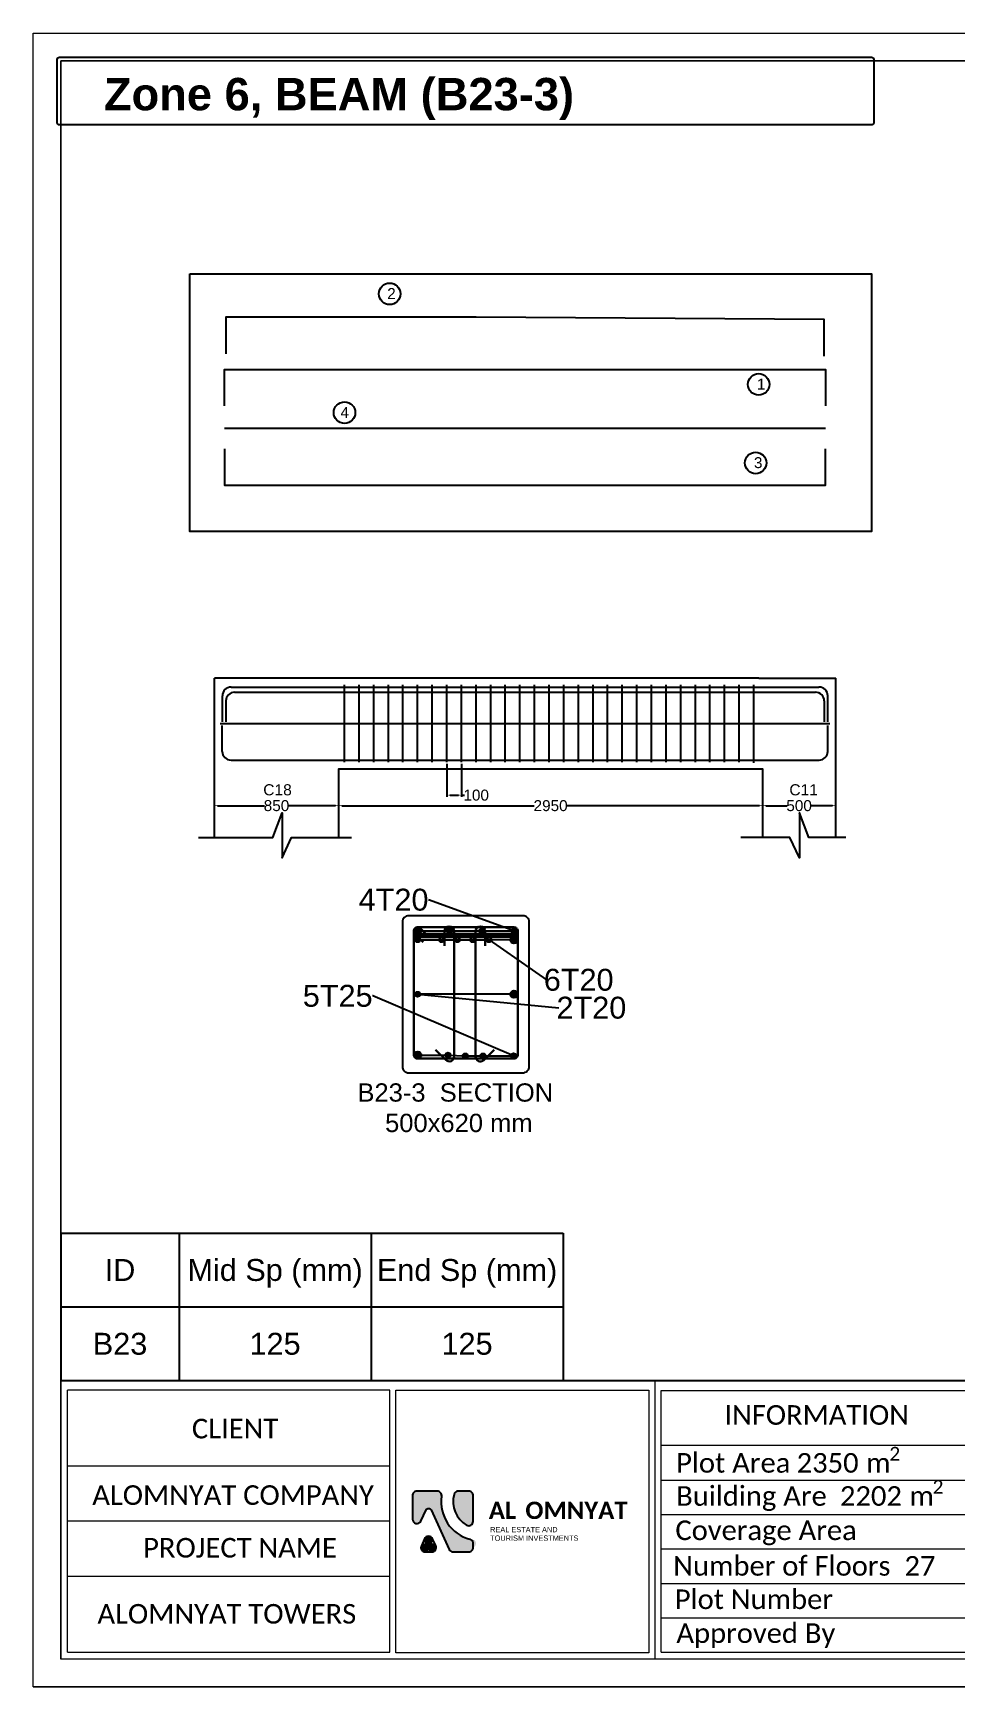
# Model space of a CAD drawing. Header units: inches. Extents: x 16 to 269, y 163 to 682.
# Drawn here: x 103.07 to 125.56, y 372.99 to 413.34 of the extents above; entities that cross this region are included whole.
import ezdxf
from ezdxf import colors
from ezdxf.entities.mleader import LeaderData, LeaderLine
from ezdxf.enums import TextEntityAlignment as Align
from ezdxf.math import Vec2, Vec3

# ---------------------------------------------------------------- set-up
doc = ezdxf.new("R2010")
doc.units = ezdxf.units.IN
doc.header["$MEASUREMENT"] = 0
doc.layers.get('Defpoints').update_dxf_attribs({"lineweight": 5})
for name, color, linetype in [('AutoRebar - BBS', 2, 'Continuous'), ('C', 7, 'Continuous'), ('MASSE', 7, 'Continuous'), ('S-ADDREINF', 3, 'Continuous'), ('S-MAINBAR', 5, 'Continuous'), ('S-OUTLINE', 7, 'Continuous'), ('S-SKIN', 6, 'Continuous'), ('S-STIRRUP', 1, 'Continuous'), ('S-TEXT', 2, 'Continuous'), ('Text', 7, 'Continuous')]:
    doc.layers.add(name, color=color, linetype=linetype)
doc.layers.add('Sheet_Borders', color=7, linetype='Continuous', lineweight=5)
doc.styles.add('Arial_1', font='arial.ttf', dxfattribs={"height": 0.45})
doc.styles.add('RA CALIBRI REGULAR', font='calibril.ttf')
doc.styles.get("Standard").update_dxf_attribs({"font": 'arial.ttf'})
doc.dimstyles.get("Standard").update_dxf_attribs({"dimtxt": 0.18, "dimasz": 0.18, "dimexe": 0.18, "dimexo": 0.0625, "dimgap": 0.09, "dimtad": 0, "dimtih": 1, "dimtoh": 1, "dimdec": 4, "dimzin": 0, "dimdsep": 46, "dimtxsty": 'Standard', "dimcen": 0.09, "dimadec": 0, "dimazin": 0, "dimtfac": 1, "dimtdec": 4, "dimtofl": 0, "dimtmove": 0, "dimatfit": 3, "dimfxl": 1, "dimtolj": 1, "dimtzin": 0, "dimarcsym": 0})

# ---------------------------------------------------------------- blocks, each defined once
blk = doc.blocks.new('*D840')
at = {"layer": 'Defpoints', "color": 0, "transparency": 16777216}
for p in [(3633, -30538), (6533, -30538), (6533, -30790)]:
    blk.add_point(p, dxfattribs=at)
at = {"layer": 'MASSE', "color": 0, "lineweight": -2, "transparency": 16777216}
for p, q in [((3633, -30549), (3633, -30801)), ((6533, -30549), (6533, -30801)), ((3655, -30790), (4971, -30790)), ((6512, -30790), (5196, -30790))]:
    blk.add_line(p, q, dxfattribs=at)
at = {"layer": 'MASSE', "color": 0, "transparency": 16777216}
for points in [[(3655, -30786), (3655, -30793), (3633, -30790)], [(6512, -30786), (6512, -30793), (6533, -30790)]]:
    blk.add_solid(points, dxfattribs=at)
at = {"layer": 'MASSE', "color": 0, "transparency": 16777216, "insert": (5083, -30790), "char_height": 75, "attachment_point": 5}
blk.add_mtext('\\A1;2950', dxfattribs=at)
blk = doc.blocks.new('*D841')
at = {"layer": 'Defpoints', "color": 0, "transparency": 16777216}
for p in [(4373, -30493), (4473, -30493), (4473, -30718)]:
    blk.add_point(p, dxfattribs=at)
at = {"layer": 'MASSE', "color": 0, "lineweight": -2, "transparency": 16777216}
for p, q in [((4373, -30504), (4373, -30729)), ((4473, -30504), (4473, -30729)), ((4395, -30718), (4452, -30718)), ((4473, -30718), (4495, -30718))]:
    blk.add_line(p, q, dxfattribs=at)
at = {"layer": 'MASSE', "color": 0, "transparency": 16777216}
for points in [[(4395, -30714), (4395, -30721), (4373, -30718)], [(4452, -30714), (4452, -30721), (4473, -30718)]]:
    blk.add_solid(points, dxfattribs=at)
at = {"layer": 'MASSE', "color": 0, "transparency": 16777216, "insert": (4574, -30718), "char_height": 75, "attachment_point": 5}
blk.add_mtext('\\A1;100', dxfattribs=at)
blk = doc.blocks.new('*D835')
at = {"layer": 'Defpoints', "color": 0, "transparency": 16777216}
for p in [(2783, -30790), (2783, -30790), (3633, -30790)]:
    blk.add_point(p, dxfattribs=at)
at = {"layer": 'MASSE', "color": 0, "lineweight": -2, "transparency": 16777216}
for p, q in [((2805, -30790), (3126, -30790)), ((3612, -30790), (3291, -30790))]:
    blk.add_line(p, q, dxfattribs=at)
at = {"layer": 'MASSE', "color": 0, "transparency": 16777216}
for points in [[(2805, -30786), (2805, -30793), (2783, -30790)], [(3612, -30786), (3612, -30793), (3633, -30790)]]:
    blk.add_solid(points, dxfattribs=at)
at = {"layer": 'MASSE', "color": 0, "transparency": 16777216, "insert": (3208, -30790), "char_height": 75, "attachment_point": 5}
blk.add_mtext('\\A1;850', dxfattribs=at)
blk = doc.blocks.new('*D836')
at = {"layer": 'Defpoints', "color": 0, "transparency": 16777216}
for p in [(6533, -30790), (7033, -30790), (7033, -30790)]:
    blk.add_point(p, dxfattribs=at)
at = {"layer": 'MASSE', "color": 0, "lineweight": -2, "transparency": 16777216}
for p, q in [((6555, -30790), (6701, -30790)), ((7012, -30790), (6866, -30790))]:
    blk.add_line(p, q, dxfattribs=at)
at = {"layer": 'MASSE', "color": 0, "transparency": 16777216}
for points in [[(6555, -30786), (6555, -30793), (6533, -30790)], [(7012, -30786), (7012, -30793), (7033, -30790)]]:
    blk.add_solid(points, dxfattribs=at)
at = {"layer": 'MASSE', "color": 0, "transparency": 16777216, "insert": (6783, -30790), "char_height": 75, "attachment_point": 5}
blk.add_mtext('\\A1;500', dxfattribs=at)
blk = doc.blocks.new('sheet')
at = {"true_color": 0x293189}
h = blk.add_hatch(color=177, dxfattribs=at)
h.dxf.hatch_style = 1
h.paths.add_polyline_path([(-418.734, 40.158, 0.414214), (-418.845, 40.046), (-418.845, 39.448, 0.802913), (-418.633, 39.401), (-418.502, 39.683, -0.639253), (-418.375, 39.682), (-417.915, 38.681, 0.29294), (-417.813, 38.616), (-417.42, 38.616, 0.414214), (-417.308, 38.728, 0.553295), (-417.269, 38.913, -0.417813), (-418.106, 40.034, 0.459795), (-418.218, 40.158)])
at = {"true_color": 0x4554a5}
h = blk.add_hatch(color=175, dxfattribs=at)
h.dxf.hatch_style = 1
h.paths.add_polyline_path([(-417.472, 39.295, 0.584571), (-417.308, 39.402), (-417.308, 40.046, 0.414214), (-417.42, 40.158), (-417.702, 40.158, 0.291504), (-417.79, 40.082, 0.342448)])
at = {"true_color": 0x000000}
h = blk.add_hatch(color=18, dxfattribs=at)
h.dxf.hatch_style = 1
h.paths.add_polyline_path([(-418.439, 38.651, 1.441321), (-418.347, 38.839, 1.901432), (-418.531, 38.839, 1.434024)])
at = {"color": 177, "true_color": 0x293189}
blk.add_lwpolyline([(-418.213, 40.158), (-418.734, 40.158, 0.414214), (-418.845, 40.046), (-418.845, 39.448, 0.802913), (-418.633, 39.401), (-418.502, 39.683, -0.639253), (-418.375, 39.682), (-417.915, 38.681, 0.29294), (-417.813, 38.616), (-417.42, 38.616, 0.414214), (-417.308, 38.728), (-417.308, 38.848)], format="xyb", dxfattribs=at)
at = {"color": 175, "true_color": 0x4554a5}
blk.add_lwpolyline([(-417.308, 39.387), (-417.308, 40.046, 0.414214), (-417.42, 40.158), (-417.702, 40.158)], format="xyb", dxfattribs=at)
blk.add_lwpolyline([(-418.257, 38.775), (-418.338, 38.949, 0.63847), (-418.541, 38.949), (-418.621, 38.774, 0.547105), (-418.519, 38.616), (-418.358, 38.616, 0.548839)], format="xyb", close=True)
at = {"color": 177, "true_color": 0x293189}
for centre, radius, start, end in [((-418.215, 40.048), 0.11, 350.4257, 91.3796), ((-417.134, 39.886), 0.983, 171.6397, 255.0806), ((-417.417, 38.83), 0.111, 9.4358, 74.1171)]:
    blk.add_arc(centre, radius, start, end, dxfattribs=at)
at = {"color": 175, "true_color": 0x4554a5}
for centre, radius, start, end in [((-417.123, 39.894), 0.693, 164.6076, 239.8175), ((-417.686, 40.051), 0.108, 98.1031, 165.7009), ((-417.42, 39.394), 0.112, 242.4829, 356.2798)]:
    blk.add_arc(centre, radius, start, end, dxfattribs=at)
at = {"layer": 'Sheet_Borders', "linetype": 'Continuous', "lineweight": 0}
for p, q in [((-428.475, 35.187), (-428.475, 77.192)), ((-428.475, 77.192), (-369.075, 77.192)), ((-428.475, 35.187), (-428.475, 77.192)), ((-428.475, 77.192), (-369.075, 77.192)), ((-427.768, 35.894), (-427.768, 76.484)), ((-427.768, 76.484), (-369.782, 76.484)), ((-369.782, 76.484), (-427.768, 76.484)), ((-427.768, 76.484), (-427.768, 35.894)), ((-427.768, 42.966), (-427.768, 42.966)), ((-427.768, 42.966), (-369.782, 42.966)), ((-412.694, 42.966), (-412.694, 35.894)), ((-419.424, 42.721), (-427.606, 42.721)), ((-427.606, 36.07), (-427.606, 42.721)), ((-419.424, 36.07), (-419.424, 42.721)), ((-419.268, 42.721), (-412.85, 42.721)), ((-419.268, 36.051), (-419.268, 42.721)), ((-412.85, 42.721), (-412.85, 36.051)), ((-412.537, 42.719), (-401.369, 42.719)), ((-412.537, 36.069), (-412.537, 42.719)), ((-412.537, 41.327), (-404.039, 41.327)), ((-419.424, 40.796), (-427.606, 40.796)), ((-412.537, 40.441), (-404.039, 40.441)), ((-412.537, 39.566), (-404.039, 39.566)), ((-419.424, 39.395), (-427.606, 39.395)), ((-412.537, 38.692), (-404.039, 38.692)), ((-427.606, 38.003), (-419.424, 38.003)), ((-412.537, 37.817), (-404.039, 37.817)), ((-412.537, 36.943), (-404.039, 36.943)), ((-372.533, 35.894), (-427.768, 35.894)), ((-427.606, 36.07), (-419.424, 36.07)), ((-412.85, 36.051), (-419.268, 36.051)), ((-412.537, 36.069), (-401.369, 36.069))]:
    blk.add_line(p, q, dxfattribs=at)
blk.add_lwpolyline([(-369.075, 35.187), (-428.475, 35.187)], close=True, dxfattribs=at)
at = {"char_height": 0.43904, "attachment_point": 1}
for s, width, insert in [('{\\fCandara|b1|i0|c0|p34;\\C256;\\c0;AL} ', 0.43904, (-416.91, 39.892)), ('{\\fCandara|b1|i0|c0|p34;\\C256;\\c0;OMNYAT}', 2.78249, (-415.981, 39.892))]:
    blk.add_mtext_dynamic_manual_height_columns(s, width=width, gutter_width=2.195, heights=[0], dxfattribs=dict(at, insert=insert))
at = {"insert": (-416.876, 39.25), "char_height": 0.13365, "attachment_point": 1, "style": 'Arial_1'}
blk.add_mtext_dynamic_manual_height_columns('\\pxsm1;{\\C256;\\c0;REAL ESTATE AND}', width=2.81151, gutter_width=0.686, heights=[0.417], dxfattribs=at)
at = {"insert": (-416.875, 39.033), "char_height": 0.13365, "width": 2.81151, "attachment_point": 1, "style": 'Arial_1'}
blk.add_mtext('TOURISM INVESTMENTS', dxfattribs=at)
at = {"layer": 'Sheet_Borders', "linetype": 'Continuous', "lineweight": 0, "style": 'RA CALIBRI REGULAR'}
for s, height, p in [('INFORMATION', 0.49749, (-410.931, 41.846)), ('CLIENT', 0.4975, (-424.445, 41.499)), ('ALOMNYAT COMPANY', 0.49749, (-426.974, 39.811)), ('Coverage Area', 0.49749, (-412.174, 38.917)), ('PROJECT NAME', 0.49749, (-425.683, 38.473)), ('Plot Number', 0.49749, (-412.188, 37.165)), ('ALOMNYAT TOWERS', 0.49749, (-426.842, 36.795)), ('Approved By', 0.49749, (-412.149, 36.304))]:
    blk.add_text(s, height=height, dxfattribs=at).set_placement(p)
at = {"layer": 'Sheet_Borders', "style": 'RA CALIBRI REGULAR'}
for s, height, p in [('Plot Area ', 0.4975, (-412.155, 40.629)), ('2', 0.348, (-406.744, 40.936)), (' m', 0.4975, (-407.507, 40.629)), ('Building Are  ', 0.49749, (-412.155, 39.788)), ('2', 0.348, (-405.646, 40.094)), (' m', 0.4975, (-406.408, 39.788)), ('Number of Floors  ', 0.49749, (-412.228, 38.013))]:
    blk.add_text(s, height=height, dxfattribs=at).set_placement(p)
at = {"layer": 'Sheet_Borders', "color": 244, "true_color": 0x991b1e, "style": 'RA CALIBRI REGULAR'}
for s, p in [('2350', (-409.096, 40.629)), ('2202', (-407.997, 39.788)), ('27', (-406.36, 38.013))]:
    blk.add_text(s, height=0.4975, dxfattribs=at).set_placement(p)
blk = doc.blocks.new('_Origin')
at = {"color": 0, "linetype": 'ByBlock', "lineweight": -2}
blk.add_line((0, 0), (-1, 0), dxfattribs=at)
blk.add_circle((0, 0), 0.5, dxfattribs=at)
blk = doc.blocks.new('787665')
h = blk.add_hatch(color=3)
h.dxf.hatch_style = 1
edge = h.paths.add_edge_path()
edge.add_arc((4446.11947, -31707.96411), 17.34297, 0, 360)
edge = h.paths.add_edge_path()
edge.add_arc((4549.50098, -31707.96411), 17.34297, 0, 360)
edge = h.paths.add_edge_path()
edge.add_arc((4337.04317, -31707.96411), 17.34297, 0, 360)
edge = h.paths.add_edge_path()
edge.add_arc((4661.95412, -31707.96411), 17.34297, 0, 360)
at = {"layer": 'S-ADDREINF'}
h = blk.add_hatch(color=256, dxfattribs=at)
edge = h.paths.add_edge_path()
edge.add_arc((4173.47023, -31707.96411), 17.34297, 0, 360)
h = blk.add_hatch(color=256, dxfattribs=at)
edge = h.paths.add_edge_path()
edge.add_arc((4832.50297, -31707.96411), 17.34297, 0, 360)
at = {"layer": 'S-MAINBAR'}
h = blk.add_hatch(color=256, dxfattribs=at)
edge = h.paths.add_edge_path()
edge.add_arc((4173.47023, -31647.26372), 17.34297, 0, 360)
h = blk.add_hatch(color=256, dxfattribs=at)
edge = h.paths.add_edge_path()
edge.add_arc((4393.14781, -31647.26372), 17.34297, 0, 360)
h = blk.add_hatch(color=256, dxfattribs=at)
edge = h.paths.add_edge_path()
edge.add_arc((4612.82539, -31647.26372), 17.34297, 0, 360)
h = blk.add_hatch(color=256, dxfattribs=at)
edge = h.paths.add_edge_path()
edge.add_arc((4832.50297, -31647.26372), 17.34297, 0, 360)
h = blk.add_hatch(color=256, dxfattribs=at)
edge = h.paths.add_edge_path()
edge.add_arc((4173.47023, -32497.0691), 17.34297, 0, 360)
h = blk.add_hatch(color=256, dxfattribs=at)
edge = h.paths.add_edge_path()
edge.add_arc((4381.16344, -32497.25969), 17.34297, 0, 360)
h = blk.add_hatch(color=256, dxfattribs=at)
edge = h.paths.add_edge_path()
edge.add_arc((4499.65721, -32502.81304), 17.34297, 0, 360)
h = blk.add_hatch(color=256, dxfattribs=at)
edge = h.paths.add_edge_path()
edge.add_arc((4620.28365, -32502.99991), 17.34297, 0, 360)
h = blk.add_hatch(color=256, dxfattribs=at)
edge = h.paths.add_edge_path()
edge.add_arc((4829.69611, -32501.48586), 17.34297, 0, 360)
at = {"layer": 'S-SKIN'}
h = blk.add_hatch(color=256, dxfattribs=at)
edge = h.paths.add_edge_path()
edge.add_arc((4173.47023, -32080.83789), 17.34297, 0, 360)
h = blk.add_hatch(color=256, dxfattribs=at)
edge = h.paths.add_edge_path()
edge.add_arc((4832.50297, -32080.83789), 17.34297, 0, 360)
at = {"layer": 'S-TEXT', "transparency": 33554687}
h = blk.add_hatch(dxfattribs=at)
h.set_pattern_fill('ANSI32', scale=1.734297)
h.set_pattern_definition([(45, (-168522.62, 281989.056), (-11.6808213, 11.6808213), []), (45, (-168514.832, 281989.056), (-11.6808213, 11.6808213), [])])
h.paths.add_polyline_path([(4858.9385, -31664.60669), (4151.90233, -31664.60669), (4151.90233, -31690.31948), (4858.9385, -31690.31948)])
blk.add_lwpolyline([(2614.31115, -27149.4532), (7277.47269, -27149.4532), (7277.47269, -28912.77966), (2614.31115, -28912.77966)], close=True)
at = {"color": 3}
for points in [[(4573.37176, -27445.64399), (2861.58243, -27445.64399), (2861.58243, -27695.64399)], [(6955.1611, -27711.94623), (6955.1611, -27461.94623), (4573.37176, -27445.64399)]]:
    blk.add_lwpolyline(points, dxfattribs=at)
at = {"color": 5}
for points in [[(2853.37176, -28052.77623), (2853.37176, -27802.77623), (6963.37176, -27802.77623), (6963.37176, -28052.77623)], [(2853.37176, -28346.49584), (2853.37176, -28596.49584), (6963.37176, -28596.49584), (6963.37176, -28346.49584)]]:
    blk.add_lwpolyline(points, dxfattribs=at)
at = {"color": 3}
blk.add_circle((3981.9408, -27285.9138), 73.72352, dxfattribs=at)
at = {"color": 5}
for centre in [(6506.50641, -27905.87485), (6485.73833, -28443.58657)]:
    blk.add_circle(centre, 73.72352, dxfattribs=at)
at = {"color": 6}
blk.add_circle((3673.37176, -28099.17205), 73.72352, dxfattribs=at)
at = {"layer": 'AutoRebar - BBS', "color": 5, "lineweight": 30}
blk.add_lwpolyline([(4210.76297, -31723.29876), (4154.81179, -31667.34758, -0.6681786379), (4173.46218, -31622.32154), (4832.32403, -31622.32154, -0.4142135624), (4858.69967, -31648.69718), (4858.69967, -32495.11402, -0.4142135624), (4832.32403, -32521.48966), (4173.46218, -32521.48966, -0.4142135624), (4147.08654, -32495.11402), (4147.08654, -31648.69718, -0.6681786379), (4192.11258, -31630.04679), (4248.06376, -31685.99797)], format="xyb", dxfattribs=at)
at = {"layer": 'AutoRebar - BBS', "color": 240, "lineweight": 30, "true_color": 0xed1f24}
for points in [[(4356.83996, -31749.72876), (4356.83996, -31650.39812, -1), (4423.06039, -31650.39812), (4423.06039, -32507.3984, -0.6681786379), (4366.53772, -32530.81086), (4296.30034, -32460.57348)], [(4635.97257, -31749.95587), (4635.97257, -31650.62522, 1), (4569.75214, -31650.62522), (4569.75214, -32507.62551, 0.6681786379), (4626.27482, -32531.03796), (4696.51219, -32460.80059)]]:
    blk.add_lwpolyline(points, format="xyb", dxfattribs=at)
at = {"layer": 'S-ADDREINF'}
for p, q in [((2861.58243, -30072.84235), (2861.58243, -30215.83156)), ((2921.372, -30012.84272), (4573.37176, -30012.84272)), ((4573.37176, -30012.84272), (6895.37153, -30012.84272)), ((6955.1611, -30072.84235), (6955.1611, -30215.83156))]:
    blk.add_line(p, q, dxfattribs=at)
for centre in [(4173.47023, -31707.96411), (4337.04317, -31707.96411), (4446.11947, -31707.96411), (4549.50098, -31707.96411), (4661.95412, -31707.96411), (4832.50297, -31707.96411)]:
    blk.add_circle(centre, 17.34297, dxfattribs=at)
for centre, start, end in [((2921.58243, -30072.84235), 90, 180), ((6895.1611, -30072.84235), 0, 90)]:
    blk.add_arc(centre, 60, start, end, dxfattribs=at)
at = {"layer": 'S-MAINBAR'}
for p, q in [((2897.82396, -29977.84272), (6918.91956, -29977.84272)), ((2897.04985, -30477.84235), (6919.69367, -30477.84235))]:
    blk.add_line(p, q, dxfattribs=at)
at = {"layer": 'S-MAINBAR', "color": 5}
for p, q in [((2838.01674, -30215.52191), (2838.03439, -30037.84235)), ((6978.72679, -30215.52191), (6978.70914, -30037.84235)), ((2837.04985, -30417.84235), (2837.06751, -30240.16278)), ((6979.69367, -30417.84235), (6979.67602, -30240.16278))]:
    blk.add_line(p, q, dxfattribs=at)
at = {"layer": 'S-MAINBAR'}
for centre in [(4173.47023, -31647.26372), (4393.14781, -31647.26372), (4612.82539, -31647.26372), (4832.50297, -31647.26372), (4173.47023, -32497.0691), (4381.16344, -32497.25969), (4499.65721, -32502.81304), (4620.28365, -32502.99991), (4829.69611, -32501.48586)]:
    blk.add_circle(centre, 17.34297, dxfattribs=at)
for centre, start, end in [((2898.03439, -30037.84235), 90, 180), ((6918.70914, -30037.84235), 0, 90), ((2897.04985, -30417.84235), 180, 270), ((6919.69367, -30417.84235), 270, 0)]:
    blk.add_arc(centre, 60, start, end, dxfattribs=at)
at = {"layer": 'S-OUTLINE'}
for p, q in [((2783.37176, -31007.58741), (2783.37176, -29917.84272)), ((3658.37176, -29917.84272), (2783.37176, -29917.84272)), ((6508.37176, -29917.84272), (7033.37176, -29917.84272)), ((7033.37176, -31007.58741), (7033.37176, -29917.84272))]:
    blk.add_line(p, q, dxfattribs=at)
for points in [[(6508.37176, -29917.84272), (3658.37176, -29917.84272)], [(3633.37176, -31007.58741), (3633.37176, -30537.84272), (6533.37176, -30537.84272), (6533.37176, -31007.58741)]]:
    blk.add_lwpolyline(points, dxfattribs=at)
blk.add_lwpolyline([(4069.41243, -32575.11245, 0.4142135624), (4112.76985, -32618.46986), (4893.20336, -32618.46986, 0.4142135624), (4936.56078, -32575.11245), (4936.56078, -31586.56334, 0.4142135624), (4893.20336, -31543.20592), (4112.76985, -31543.20592, 0.4142135624), (4069.41243, -31586.56334)], format="xyb", close=True, dxfattribs=at)
at = {"layer": 'S-SKIN'}
for p, q in [((2853.37176, -28205.91066), (6963.37176, -28205.91066)), ((2822.45379, -30227.84272), (6993.37176, -30227.84272))]:
    blk.add_line(p, q, dxfattribs=at)
for centre in [(4173.47023, -32080.83789), (4832.50297, -32080.83789)]:
    blk.add_circle(centre, 17.34297, dxfattribs=at)
at = {"layer": 'S-STIRRUP'}
for p, q in [((3673.37176, -30492.84272), (3673.37176, -29962.84272)), ((3773.37176, -30492.84272), (3773.37176, -29962.84272)), ((3873.37176, -30492.84272), (3873.37176, -29962.84272)), ((3973.37176, -30492.84272), (3973.37176, -29962.84272)), ((4073.37176, -30492.84272), (4073.37176, -29962.84272)), ((4173.37176, -30492.84272), (4173.37176, -29962.84272)), ((4273.37176, -30492.84272), (4273.37176, -29962.84272)), ((4373.37176, -30492.84272), (4373.37176, -29962.84272)), ((4473.37176, -30492.84272), (4473.37176, -29962.84272)), ((4573.37176, -30492.84272), (4573.37176, -29962.84272)), ((4673.37176, -30492.84272), (4673.37176, -29962.84272)), ((4773.37176, -30492.84272), (4773.37176, -29962.84272)), ((4873.37176, -30492.84272), (4873.37176, -29962.84272)), ((4973.37176, -30492.84272), (4973.37176, -29962.84272)), ((5073.37176, -30492.84272), (5073.37176, -29962.84272)), ((5173.37176, -30492.84272), (5173.37176, -29962.84272)), ((5273.37176, -30492.84272), (5273.37176, -29962.84272)), ((5373.37176, -30492.84272), (5373.37176, -29962.84272)), ((5473.37176, -30492.84272), (5473.37176, -29962.84272)), ((5573.37176, -30492.84272), (5573.37176, -29962.84272)), ((5673.37176, -30492.84272), (5673.37176, -29962.84272)), ((5773.37176, -30492.84272), (5773.37176, -29962.84272)), ((5873.37176, -30492.84272), (5873.37176, -29962.84272)), ((5973.37176, -30492.84272), (5973.37176, -29962.84272)), ((6073.37176, -30492.84272), (6073.37176, -29962.84272)), ((6173.37176, -30492.84272), (6173.37176, -29962.84272)), ((6273.37176, -30492.84272), (6273.37176, -29962.84272)), ((6373.37176, -30492.84272), (6373.37176, -29962.84272)), ((6473.37176, -30496.07947), (6473.37176, -29962.84272))]:
    blk.add_line(p, q, dxfattribs=at)
at = {"layer": 'S-TEXT', "color": 1}
for points in [[(2673.75769, -31007.58741), (3182.13796, -31007.58741), (3245.95812, -30838.16602), (3245.95812, -31146.77794), (3310.59027, -31007.58741), (3720.75684, -31007.58741)], [(7103.06127, -31007.58741), (6848.87114, -31007.58741), (6785.05098, -30838.16602), (6785.05098, -31146.77794), (6720.41884, -31007.58741), (6385.10236, -31007.58741)]]:
    blk.add_lwpolyline(points, dxfattribs=at)
at = {"layer": 'S-TEXT'}
blk.add_lwpolyline([(4151.90233, -31664.60669), (4858.9385, -31664.60669), (4858.9385, -31690.31948), (4151.90233, -31690.31948)], close=True, dxfattribs=at)
at = {"layer": 'Text'}
for p, q in [((1733.54101, -33715.78956), (2541.72366, -33715.78956)), ((1733.54101, -33715.78956), (1733.54101, -34726.01786)), ((2541.72366, -33715.78956), (2541.72366, -34726.01786)), ((2541.72366, -33715.78956), (2541.72366, -34726.01786)), ((2541.72366, -33715.78956), (2541.72366, -34726.01786)), ((2541.72366, -33715.78956), (5168.31725, -33715.78956)), ((3855.02045, -33715.78956), (3855.02045, -34726.01786)), ((5168.31725, -33715.78956), (5168.31725, -34726.01786)), ((1733.54101, -34220.90371), (2541.72366, -34220.90371)), ((2541.72366, -34220.90371), (5168.31725, -34220.90371)), ((1733.54101, -34726.01786), (16078.78294, -34726.01786))]:
    blk.add_line(p, q, dxfattribs=at)
at = {"layer": 'Text', "color": 7}
blk.add_lwpolyline([(7293.68174, -26114.75268, -0.4142135624), (7278.96332, -26129.4711), (1722.73531, -26129.4711, -0.4142135624), (1708.01689, -26114.75268), (1708.01689, -25680.62469, -0.4142135624), (1722.73531, -25665.90627), (7278.96332, -25665.90627, -0.4142135624), (7293.68174, -25680.62469)], format="xyb", close=True, dxfattribs=at)
at = {"xscale": 269.5397529527762, "yscale": 269.5397529527762, "zscale": 269.5397529527762}
blk.add_blockref('sheet', (117034.06659, -46307.03542), dxfattribs=at)
at = {"insert": (2835.40595, -32690.81599), "char_height": 125, "attachment_point": 1}
blk.add_mtext_dynamic_manual_height_columns('\\pxqc,t30;B23-3  SECTION \\P 500x620 mm   ', width=3191.5647142, gutter_width=12.5, heights=[743.99161], dxfattribs=at)
at = {"layer": 'C'}
for s, p in [('C18', (3215.04371, -30681.13712)), ('C11', (6814.12579, -30681.13712))]:
    blk.add_text(s, height=76.192821, dxfattribs=at).set_placement(p, align=Align.MIDDLE_CENTER)
at = {"layer": 'Text'}
for s, p in [('ID', (2137.63234, -33968.34664)), ('Mid Sp (mm)', (3198.37206, -33968.34664)), ('End Sp (mm)', (4511.66885, -33968.34664)), ('B23', (2137.63234, -34473.46079)), ('125', (3198.37206, -34473.46079)), ('125', (4511.66885, -34473.46079))]:
    blk.add_text(s, height=150, dxfattribs=at).set_placement(p, align=Align.MIDDLE_CENTER)
at = {"layer": 'Text', "insert": (2027.38581, -25807.84108), "char_height": 221.6087069, "attachment_point": 1}
blk.add_mtext_dynamic_manual_height_columns('{\\fArial|b1|i0|c178|p34;Zone 6, BEAM (B23-3)}', width=10864.0740153, gutter_width=5.54022, heights=[0], dxfattribs=at)
at = {"layer": 'Text', "color": 3, "insert": (3965.17002, -27246.6982), "char_height": 75, "attachment_point": 1}
blk.add_mtext('2', dxfattribs=at)
at = {"layer": 'Text', "color": 5, "char_height": 75, "attachment_point": 1}
for s, insert in [('1', (6494.85659, -27866.41711)), ('3', (6474.08851, -28404.12883))]:
    blk.add_mtext(s, dxfattribs=dict(at, insert=insert))
at = {"layer": 'Text', "color": 6, "insert": (3645.91921, -28059.87257), "char_height": 75, "attachment_point": 1}
blk.add_mtext('4', dxfattribs=at)
at = {"layer": 'MASSE'}
dim = blk.add_linear_dim(base=(6533.37176, -30789.84272), p1=(3633.37176, -30537.84272), p2=(6533.37176, -30537.84272), text='2950', dimstyle='Standard', override={"dimtxt": 75, "dimasz": 21.6, "dimexe": 10.8, "dimexo": 10.8, "dimzin": 8}, dxfattribs=at)
dim.commit()
dim.dimension.update_dxf_attribs({"geometry": '*D840', "text_midpoint": (5083.37176, -30789.84272)})
for base, p1, p2, picture, middle in [((4473.37176, -30717.84272), (4373.37176, -30492.84272), (4473.37176, -30492.84272), '*D841', (4574.25685, -30717.84272)), ((2783.37176, -30789.84272), (3633.37176, -30789.84272), (2783.37176, -30789.84272), '*D835', (3208.37176, -30789.84272))]:
    dim = blk.add_linear_dim(base=base, p1=p1, p2=p2, dimstyle='Standard', override={"dimtxt": 75, "dimasz": 21.6, "dimexe": 10.8, "dimexo": 10.8, "dimzin": 8}, dxfattribs=at)
    dim.commit()
    dim.dimension.update_dxf_attribs({"geometry": picture, "text_midpoint": middle})
dim = blk.add_linear_dim(base=(7033.37176, -30789.84272), p1=(6533.37176, -30789.84272), p2=(7033.37176, -30789.84272), angle=180, dimstyle='Standard', override={"dimtxt": 75, "dimasz": 21.6, "dimexe": 10.8, "dimexo": 10.8, "dimzin": 8}, dxfattribs=at)
dim.commit()
dim.dimension.update_dxf_attribs({"geometry": '*D836', "text_midpoint": (6783.37176, -30789.84272)})
at = {"color": 5}
ml = blk.add_multileader_mtext('Standard', dxfattribs=at)
ml.set_content('4T20', color=5)
ml.set_leader_properties()
ml.set_arrow_properties(name='ORIGIN')
ml.build(insert=Vec2(0, 0))
ml.multileader.update_dxf_attribs({"dogleg_length": 0.36, "arrow_head_size": 50})
ctx = ml.context
ctx.base_point, ctx.char_height, ctx.arrow_head_size, ctx.landing_gap_size, ctx.plane_origin = Vec3(3782.73119, -31434.6508), 150, 50, 0.09, Vec3(4173.47023, -31647.26372)
ctx.text_align_type = 2
notes = []
notes.append((ctx, [(0, (1, 1, 0), (4248.2098, -31434.6508), (-1, 0), 0.36, [(3, [(4173.47023, -31647.26372), (4393.14781, -31647.26372), (4612.82539, -31647.26372), (4832.50297, -31647.26372)], 0, [])])]))
ctx.mtext.insert, ctx.mtext.alignment, ctx.mtext.flow_direction = Vec3(4247.7598, -31358.37181), 3, 5
at = {"color": 3}
ml = blk.add_multileader_mtext('Standard', dxfattribs=at)
ml.set_content('6T20', color=3)
ml.set_leader_properties()
ml.set_arrow_properties(name='ORIGIN')
ml.build(insert=Vec2(0, 0))
ml.multileader.update_dxf_attribs({"dogleg_length": 0.36, "arrow_head_size": 50})
ctx = ml.context
ctx.base_point, ctx.char_height, ctx.arrow_head_size, ctx.landing_gap_size, ctx.plane_origin = Vec3(5054.2933, -31982.87258), 150, 50, 0.09, Vec3(4832.50297, -31707.96411)
ctx.text_align_type = 2
notes.append((ctx, [(0, (1, 1, 0), (5053.9333, -31982.87258), (1, 0), 0.36, [(5, [(4832.50297, -31707.96411), (4336.63519, -31707.96411), (4173.47023, -31707.96411), (4446.11947, -31707.96411), (4549.50098, -31707.96411), (4661.95412, -31707.96411)], 0, [])])]))
ctx.mtext.insert, ctx.mtext.alignment, ctx.mtext.flow_direction = Vec3(5514.10363, -31906.59359), 3, 5
at = {"color": 5}
ml = blk.add_multileader_mtext('Standard', dxfattribs=at)
ml.set_content('5T25', color=5)
ml.set_leader_properties()
ml.set_arrow_properties(name='ORIGIN')
ml.build(insert=Vec2(0, 0))
ml.multileader.update_dxf_attribs({"dogleg_length": 0.36, "arrow_head_size": 50})
ctx = ml.context
ctx.base_point, ctx.char_height, ctx.arrow_head_size, ctx.landing_gap_size, ctx.plane_origin = Vec3(3404.83663, -32092.6563), 150, 50, 0.09, Vec3(4173.47023, -32501.72206)
ctx.text_align_type = 2
notes.append((ctx, [(0, (1, 1, 0), (3865.91551, -32092.6563), (-1, 0), 0.36, [(5, [(4173.8697, -32498.33717), (4381.16344, -32497.25969), (4499.65721, -32502.81304), (4620.28365, -32502.99991), (4829.69611, -32501.48586)], 0, [])])]))
ctx.mtext.insert, ctx.mtext.alignment, ctx.mtext.flow_direction = Vec3(3865.46551, -32016.37731), 3, 5
at = {"color": 6}
ml = blk.add_multileader_mtext('Standard', dxfattribs=at)
ml.set_content('2T20', color=6)
ml.set_leader_properties()
ml.set_arrow_properties(name='ORIGIN')
ml.build(insert=Vec2(0, 0))
ml.multileader.update_dxf_attribs({"dogleg_length": 0.36, "arrow_head_size": 50})
ctx = ml.context
ctx.base_point, ctx.char_height, ctx.arrow_head_size, ctx.landing_gap_size, ctx.plane_origin = Vec3(5139.29292, -32174.01136), 150, 50, 0.09, Vec3(4832.50297, -32080.83789)
ctx.text_align_type = 2
notes.append((ctx, [(0, (1, 1, 0), (5138.93292, -32174.01136), (1, 0), 0.36, [(2, [(4832.50297, -32080.83789), (4173.47023, -32080.83789)], 0, [])])]))
ctx.mtext.insert, ctx.mtext.alignment, ctx.mtext.flow_direction = Vec3(5600.84267, -32097.73237), 3, 5
for ctx, leaders in notes:
    for number, flags, end, landing, length, lines in leaders:
        leader = LeaderData()
        leader.index, (leader.has_last_leader_line, leader.has_dogleg_vector, leader.attachment_direction) = number, flags
        leader.last_leader_point, leader.dogleg_vector, leader.dogleg_length = Vec3(end), Vec3(landing), length
        for number, points, colour, breaks in lines:
            line = LeaderLine()
            line.index, line.vertices, line.color, line.breaks = number, Vec3.list(points), colors.encode_raw_color(colour), breaks
            leader.lines.append(line)
        ctx.leaders.append(leader)

msp = doc.modelspace()

# ---------------------------------------------------------------- block references
at = {"xscale": 0.003563514933548277, "yscale": 0.003563514933548277, "zscale": 0.003563514933548277}
msp.add_blockref('787665', (97.5672, 504.2086), dxfattribs=at)

doc.saveas('drawing.dxf')
